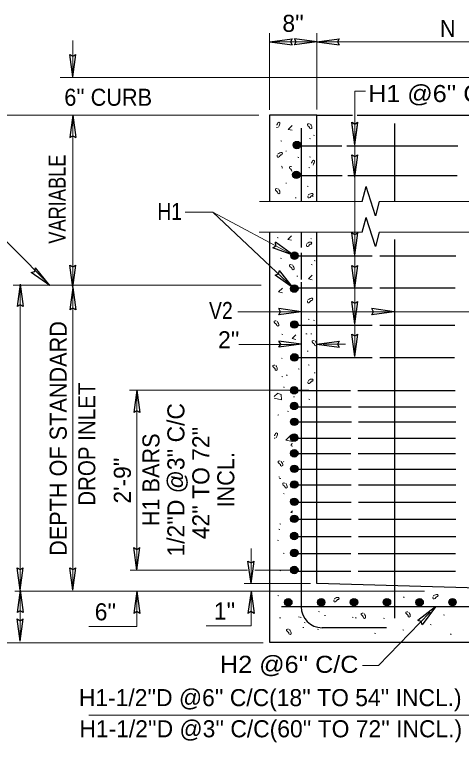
# Model space of a CAD drawing. Extents: x 472 to 851, y 139 to 417.
# Drawn here: x 598.7 to 632.8, y 177.4 to 232.9 of the extents above; entities that cross this region are included whole.
import ezdxf
from ezdxf.enums import TextEntityAlignment as Align

# ---------------------------------------------------------------- set-up
doc = ezdxf.new("R2010")
doc.units = 0
doc.header["$LTSCALE"] = 0.52
doc.layers.add('1', color=7, linetype='Continuous', lineweight=25)

msp = doc.modelspace()

# ---------------------------------------------------------------- hatches: boundary and pattern name
at = {"layer": '1'}
for points in [[(619.9485, 222.9504, 1), (620.5143, 222.9504, 1)], [(619.9088, 220.6873, 1), (620.4747, 220.6873, 1)], [(620.3281, 214.5203, 1), (619.7622, 214.5203, 1)], [(620.3159, 212.0124, 1), (619.7501, 212.0124, 1)], [(620.3241, 209.2738, 1), (619.7582, 209.2738, 1)], [(620.324, 206.7656, 1), (619.7582, 206.7656, 1)], [(620.3078, 204.2625, 1), (619.7419, 204.2625, 1)], [(620.3078, 203.0685, 1), (619.742, 203.0685, 1)], [(620.3159, 201.8596, 1), (619.7501, 201.8596, 1)], [(620.3078, 200.6532, 1), (619.7419, 200.6532, 1)], [(620.3159, 199.4527, 1), (619.7501, 199.4527, 1)], [(620.3159, 198.2712, 1), (619.7501, 198.2712, 1)], [(620.3159, 197.0743, 1), (619.7501, 197.0743, 1)], [(620.3159, 195.763, 1), (619.7501, 195.763, 1)], [(620.3159, 194.4572, 1), (619.7501, 194.4572, 1)], [(620.3078, 193.1538, 1), (619.7419, 193.1538, 1)], [(620.3159, 191.8641, 1), (619.7501, 191.8641, 1)], [(620.3159, 190.5615, 1), (619.7501, 190.5615, 1)], [(619.8586, 188.0979, 1), (619.2927, 188.0979, 1)], [(622.3691, 188.0979, 1), (621.8032, 188.0979, 1)], [(624.8617, 188.1061, 1), (624.2958, 188.1061, 1)], [(627.3722, 188.1082, 1), (626.8063, 188.1082, 1)], [(629.8625, 188.0979, 1), (629.2967, 188.0979, 1)], [(631.7996, 188.106, 1), (632.3654, 188.106, 1)]]:
    msp.add_hatch(color=256, dxfattribs=at).paths.add_polyline_path(points)

# ---------------------------------------------------------------- linework, layer by layer
at = {"layer": '1', "lineweight": 13}
for p, q in [((618.1572, 225.639), (618.1572, 231.4787)), ((621.7572, 225.6637), (621.7572, 231.4787)), ((603.1611, 228.1621), (603.1611, 230.9341)), ((602.207, 228.1079), (642.0039, 228.1079)), ((584.9231, 225.2253), (617.3437, 225.2253)), ((618.6893, 224.2887), (618.744, 224.2996)), ((625.215, 218.6619), (617.3882, 218.6619)), ((626.5007, 218.6619), (637.7773, 218.6619)), ((613.8243, 217.8367), (619.9761, 212.0491)), ((625.215, 216.3078), (617.3667, 216.3078)), ((626.5007, 216.3078), (637.7773, 216.3078)), ((617.5001, 212.2829), (598.6148, 212.2829)), ((615.7218, 210.2491), (636.1207, 210.2491)), ((620.1146, 207.761), (615.8093, 207.761)), ((623.9243, 207.7727), (622.2262, 207.7727)), ((621.1337, 204.2616), (607.471, 204.2616)), ((608.0367, 190.5616), (608.0367, 204.2616)), ((618.7787, 204.05), (618.5114, 203.7932)), ((618.5114, 200.6118), (618.5661, 200.6227)), ((619.8916, 200.7813), (619.7946, 200.8137)), ((616.738, 189.5306), (616.738, 192.199)), ((616.4809, 190.5616), (607.5292, 190.5616)), ((620.0467, 190.5616), (617.0331, 190.5616)), ((621.2572, 189.5306), (616.2068, 189.5306)), ((598.7382, 188.96), (629.9478, 188.96)), ((608.0367, 186.255), (608.0367, 188.96)), ((616.738, 186.3182), (616.738, 188.96)), ((604.3827, 186.255), (608.0367, 186.255)), ((616.738, 186.3182), (613.3202, 186.3182)), ((585.4032, 185.0098), (617.6672, 185.0098)), ((604.3898, 179.4914), (635.8762, 179.4914))]:
    msp.add_line(p, q, dxfattribs=at)
at = {"layer": '1'}
for p, q in [((618.1691, 230.8131), (619.8721, 231.0471)), ((618.1691, 230.8131), (619.8721, 230.5791)), ((621.7569, 230.8148), (620.0539, 231.0487)), ((621.7569, 230.8148), (620.0539, 230.5807)), ((621.7576, 230.8131), (623.4606, 231.0471)), ((621.7576, 230.8131), (623.4606, 230.5791)), ((603.1611, 228.1621), (602.9271, 229.8651)), ((603.1611, 228.1621), (603.3951, 229.8651)), ((603.1611, 225.2384), (602.9271, 223.5354)), ((603.1611, 225.2384), (603.3951, 223.5354)), ((621.7572, 225.2253), (624.4706, 225.2253)), ((624.6439, 223.002), (624.4099, 224.705)), ((624.6439, 223.002), (624.8779, 224.705)), ((624.8266, 225.2253), (641.9379, 225.2253)), ((620.5572, 224.2493), (620.5572, 218.6619)), ((624.6439, 222.9623), (624.4099, 224.6653)), ((624.6439, 222.9623), (624.8779, 224.6653)), ((627.6572, 224.5972), (627.6572, 218.6619)), ((620.2614, 222.9027), (623.6517, 222.9027)), ((624.0433, 222.9027), (632.4889, 222.9027)), ((624.6439, 220.5007), (624.4099, 222.2037)), ((624.6439, 220.5007), (624.8779, 222.2037)), ((620.2217, 220.6397), (623.6872, 220.6397)), ((624.1145, 220.6397), (632.4493, 220.6397)), ((625.215, 218.6619), (625.5175, 219.7956)), ((625.215, 216.3078), (625.5175, 217.4415)), ((620.5572, 216.3078), (620.5572, 215.1387)), ((621.7572, 189.5306), (621.7572, 216.3078)), ((624.6439, 214.5624), (624.4099, 216.2654)), ((624.6439, 214.5624), (624.8779, 216.2654)), ((620.0037, 214.5327), (618.6124, 215.5422)), ((627.6572, 215.7537), (627.6572, 186.881)), ((620.0037, 214.5327), (618.3917, 215.1295)), ((620.5477, 214.7384), (620.5477, 212.7098)), ((620.1027, 214.5015), (625.96, 214.5015)), ((626.5552, 214.5015), (632.3302, 214.5015)), ((603.1611, 212.1004), (602.9271, 213.8034)), ((603.1611, 212.1004), (603.3951, 213.8034)), ((624.6439, 212.0624), (624.4099, 213.7654)), ((624.6439, 212.0624), (624.8779, 213.7654)), ((601.403, 212.246), (600.0022, 213.2423)), ((601.403, 212.246), (600.3228, 213.5832)), ((619.9764, 212.0499), (618.8964, 213.3872)), ((619.9764, 212.0499), (618.5757, 213.0464)), ((620.5572, 212.4958), (620.5572, 187.76)), ((599.1484, 212.3457), (598.9144, 210.6427)), ((599.1484, 212.3457), (599.3824, 210.6427)), ((603.1594, 212.0998), (602.9254, 210.3967)), ((603.1594, 212.0998), (603.3934, 210.3967)), ((620.063, 212.0796), (625.96, 212.0796)), ((626.5552, 212.0796), (632.2905, 212.0796)), ((624.6439, 209.3332), (624.4099, 211.0362)), ((624.6439, 209.3332), (624.8779, 211.0362)), ((620.5569, 210.2499), (618.8539, 210.4839)), ((627.6391, 210.2499), (625.9361, 210.4839)), ((620.5569, 210.2499), (618.8539, 210.0159)), ((627.6391, 210.2499), (625.9361, 210.0159)), ((620.0232, 209.221), (625.96, 209.221)), ((626.5552, 209.221), (632.2507, 209.221)), ((624.6439, 206.8332), (624.4099, 208.5362)), ((624.6439, 206.8332), (624.8779, 208.5362)), ((620.5686, 207.7735), (618.8656, 208.0075)), ((620.5686, 207.7735), (618.8656, 207.5395)), ((621.7459, 207.7718), (623.4489, 208.0058)), ((621.7459, 207.7718), (623.4489, 207.5378)), ((620.0034, 206.7594), (625.96, 206.7594)), ((626.5552, 206.7594), (632.2309, 206.7594)), ((608.0358, 204.2612), (607.8018, 202.5582)), ((608.0358, 204.2612), (608.2698, 202.5582)), ((620.0629, 204.2382), (624.3272, 204.2382)), ((624.8748, 204.2382), (632.2904, 204.2382)), ((620.1026, 203.0074), (624.3668, 203.0074)), ((624.9145, 203.0074), (632.3301, 203.0074)), ((620.1224, 201.8561), (624.3867, 201.8561)), ((624.9343, 201.8561), (632.3499, 201.8561)), ((620.0828, 200.6055), (624.347, 200.6055)), ((624.8947, 200.6055), (632.3102, 200.6055)), ((620.0828, 199.4342), (624.347, 199.4342)), ((624.8947, 199.4342), (632.3102, 199.4342)), ((620.1026, 198.2431), (624.3668, 198.2431)), ((624.9145, 198.2431), (632.3301, 198.2431)), ((620.1026, 197.052), (624.3668, 197.052)), ((624.9145, 197.052), (632.3301, 197.052)), ((620.1026, 195.722), (624.3668, 195.722)), ((624.9145, 195.722), (632.3301, 195.722)), ((620.1026, 194.4316), (624.3668, 194.4316)), ((624.9145, 194.4316), (632.3301, 194.4316)), ((620.1026, 193.1214), (624.3668, 193.1214)), ((624.9145, 193.1214), (632.3301, 193.1214)), ((608.0375, 190.5619), (607.8035, 192.2649)), ((608.0375, 190.5619), (608.2715, 192.2649)), ((620.0828, 191.8311), (624.347, 191.8311)), ((624.8947, 191.8311), (632.3102, 191.8311)), ((616.7388, 189.5309), (616.5048, 191.2339)), ((616.7388, 189.5309), (616.9728, 191.2339)), ((599.1501, 189.0251), (598.9161, 190.7281)), ((599.1501, 189.0251), (599.3841, 190.7281)), ((603.1611, 189.0251), (602.9271, 190.7281)), ((603.1611, 189.0251), (603.3951, 190.7281)), ((620.0828, 190.4812), (624.347, 190.4812)), ((624.8947, 190.4812), (632.3102, 190.4812)), ((635.5087, 189.1418), (621.7572, 189.5306)), ((599.1484, 189.0244), (598.9144, 187.3214)), ((599.1484, 189.0244), (599.3824, 187.3214)), ((608.0358, 188.9597), (607.8018, 187.2567)), ((608.0358, 188.9597), (608.2698, 187.2567)), ((616.7372, 188.9597), (616.5032, 187.2567)), ((616.7372, 188.9597), (616.9712, 187.2567)), ((639.2974, 187.76), (619.0572, 187.76)), ((630.8025, 187.7553), (629.4368, 186.7113)), ((630.8025, 187.7553), (629.769, 186.3817)), ((599.1501, 185.1251), (598.9161, 186.8281)), ((599.1501, 185.1251), (599.3841, 186.8281)), ((627.0698, 186.16), (622.1572, 186.16))]:
    msp.add_line(p, q, dxfattribs=at)
at = {"layer": '1', "lineweight": 13}
for points in [[(618.1572, 230.8139), (621.7572, 230.8139), (641.9379, 230.8139), (646.0854, 230.8139)], [(624.6431, 206.9977), (624.6431, 227.0485), (625.4457, 227.0485)], [(603.1603, 189.0247), (603.1603, 212.1001), (603.1603, 225.2253)], [(618.822, 224.3152), (618.8688, 224.4087), (618.9155, 224.4869), (618.9312, 224.5648), (618.9312, 224.6431), (618.8532, 224.6896), (618.7752, 224.6428), (618.7593, 224.5648), (618.6972, 224.5026), (618.6893, 224.4967)], [(619.8674, 224.4358), (619.567, 224.1472), (619.8674, 224.0844)], [(621.2642, 224.5509), (621.3111, 224.4572), (621.3579, 224.3794), (621.3737, 224.3014), (621.3736, 224.2232), (621.2956, 224.1766), (621.2178, 224.2232), (621.2019, 224.3014), (621.1396, 224.3636), (621.0772, 224.4106), (621.0304, 224.4729), (621.0306, 224.5507), (621.1086, 224.5821), (621.1862, 224.5666)], [(621.0613, 224.5856), (621.1347, 224.5669), (621.1367, 224.5648)], [(621.5008, 223.7061), (621.5742, 223.6874), (621.5762, 223.6852)], [(619.0105, 223.2663), (619.0838, 223.2477), (619.0858, 223.2455)], [(621.1895, 223.4496), (621.2628, 223.4309), (621.2648, 223.4287)], [(619.3883, 222.4892), (619.4249, 222.4986), (619.426, 222.4996)], [(618.7549, 222.2657), (618.8486, 222.3126), (618.9264, 222.3594), (619.0044, 222.3752), (619.0826, 222.3751), (619.1292, 222.2971), (619.0826, 222.2192), (619.0044, 222.2034), (618.9422, 222.1411), (618.8953, 222.0787), (618.8329, 222.0319), (618.7551, 222.0321), (618.7237, 222.1101), (618.7392, 222.1877)], [(620.2922, 222.0203), (620.3656, 222.0017), (620.3676, 221.9995)], [(621.1895, 222.057), (621.2628, 222.0383), (621.2648, 222.0362)], [(621.4588, 221.4202), (621.5057, 221.5137), (621.5523, 221.5918), (621.568, 221.6697), (621.568, 221.748), (621.49, 221.7945), (621.412, 221.7477), (621.3962, 221.6697), (621.334, 221.6075), (621.3262, 221.6016)], [(619.0251, 221.3438), (619.0984, 221.3251), (619.1004, 221.3229)], [(619.0912, 221.2056), (619.1645, 221.2246), (619.1667, 221.2266)], [(619.8674, 220.9551), (619.8457, 220.9681), (619.8299, 221.0462), (619.7676, 221.1084), (619.7052, 221.1554), (619.6584, 221.2177), (619.6586, 221.2956), (619.7366, 221.3269), (619.8143, 221.3114)], [(621.1346, 221.2324), (621.2079, 221.2138), (621.2099, 221.2116)], [(619.3768, 220.0597), (619.4501, 220.0411), (619.4521, 220.0389)], [(621.0247, 219.8215), (621.0981, 219.8028), (621.1001, 219.8007)], [(618.8288, 219.6036), (618.8757, 219.5099), (618.9225, 219.4321), (618.9383, 219.3541), (618.9382, 219.2759), (618.8602, 219.2292), (618.7823, 219.2759), (618.7665, 219.3541), (618.7042, 219.4162), (618.6418, 219.4632), (618.595, 219.5256), (618.5952, 219.6034), (618.6732, 219.6347), (618.7508, 219.6192)], [(621.0987, 219.1508), (621.1924, 219.1977), (621.2703, 219.2445), (621.3483, 219.2603), (621.4264, 219.2602), (621.4731, 219.1822), (621.4264, 219.1043), (621.3483, 219.0885), (621.2861, 219.0262), (621.2391, 218.9638), (621.1767, 218.917), (621.0989, 218.9172), (621.0676, 218.9952), (621.0831, 219.0728)], [(620.0908, 218.942), (620.1642, 218.9233), (620.1662, 218.9212)], [(621.3909, 219.0519), (621.4642, 219.0332), (621.4662, 219.0311)], [(595.8951, 213.1097), (595.8951, 217.8075), (601.3294, 212.3379)], [(620.0037, 214.5318), (613.8243, 217.8367), (611.7315, 217.8367)], [(618.7175, 215.9003), (618.7908, 215.8817), (618.7928, 215.8795)], [(619.8308, 216.0437), (619.5304, 215.7552), (619.8308, 215.6923)], [(621.2811, 215.8271), (621.3544, 215.8084), (621.3564, 215.8063)], [(620.9889, 215.4495), (621.0826, 215.4963), (621.1604, 215.5432), (621.2384, 215.559), (621.3166, 215.5588), (621.3632, 215.4808), (621.3166, 215.403), (621.2384, 215.3872), (621.1762, 215.3248), (621.1292, 215.2625), (621.0669, 215.2157), (620.9891, 215.2158), (620.9578, 215.2938), (620.9733, 215.3715)], [(618.9738, 214.3245), (619.0472, 214.3058), (619.0492, 214.3037)], [(619.9092, 213.8135), (619.9561, 213.7198), (620.0029, 213.642), (620.0187, 213.564), (620.0186, 213.4858), (619.9406, 213.4392), (619.8628, 213.4858), (619.8469, 213.564), (619.7846, 213.6262), (619.7223, 213.6732), (619.6754, 213.7355), (619.6756, 213.8133), (619.7536, 213.8447), (619.8312, 213.8292)], [(621.3177, 213.8482), (621.391, 213.8295), (621.393, 213.8273)], [(621.5374, 214.1413), (621.6107, 214.1227), (621.6128, 214.1205)], [(620.219, 212.9686), (620.2923, 212.9499), (620.2943, 212.9477)], [(621.4056, 213.0387), (621.1052, 212.7501), (621.4056, 212.6873)], [(599.1492, 185.1248), (599.1492, 189.0247), (599.1492, 212.346)], [(619.135, 212.0493), (618.8346, 211.7607), (619.135, 211.6978)], [(621.0622, 211.1619), (621.1558, 211.2087), (621.2337, 211.2556), (621.3117, 211.2714), (621.3898, 211.2712), (621.4365, 211.1933), (621.3898, 211.1154), (621.3117, 211.0996), (621.2495, 211.0373), (621.2025, 210.9749), (621.1402, 210.9281), (621.0623, 210.9282), (621.031, 211.0062), (621.0465, 211.0839)], [(618.7373, 209.5258), (618.7842, 209.4322), (618.831, 209.3543), (618.8468, 209.2763), (618.8467, 209.1982), (618.7687, 209.1515), (618.6908, 209.1982), (618.675, 209.2763), (618.6127, 209.3385), (618.5503, 209.3855), (618.5035, 209.4478), (618.5037, 209.5257), (618.5817, 209.557), (618.6593, 209.5415)], [(621.0979, 209.6704), (621.1712, 209.6517), (621.1732, 209.6496)], [(621.5007, 209.5971), (621.5741, 209.5784), (621.5761, 209.5762)], [(619.0838, 208.5343), (619.1571, 208.5157), (619.1591, 208.5135)], [(620.1604, 208.4945), (619.86, 208.2059), (620.1604, 208.1431)], [(620.9148, 208.571), (620.9882, 208.5523), (620.9902, 208.5502)], [(621.2811, 208.571), (621.3544, 208.5523), (621.3564, 208.5502)], [(621.6305, 208.0233), (621.6773, 207.9297), (621.7242, 207.8518), (621.74, 207.7738), (621.7398, 207.6957), (621.6618, 207.649), (621.584, 207.6957), (621.5682, 207.7738), (621.5058, 207.836), (621.4435, 207.883), (621.3967, 207.9453), (621.3968, 208.0232), (621.4748, 208.0545), (621.5525, 208.039)], [(621.0247, 207.2517), (621.098, 207.2331), (621.1, 207.2309)], [(619.0471, 206.702), (619.1204, 206.6833), (619.1224, 206.6812)], [(618.6275, 206.1543), (618.6743, 206.0607), (618.7212, 205.9828), (618.737, 205.9048), (618.7368, 205.8267), (618.6588, 205.78), (618.581, 205.8267), (618.5652, 205.9048), (618.5028, 205.967), (618.4405, 206.014), (618.3937, 206.0763), (618.3938, 206.1542), (618.4718, 206.1855), (618.5495, 206.17)], [(620.3288, 205.8958), (620.4022, 205.8772), (620.4042, 205.875)], [(621.0979, 206.189), (621.1712, 206.1703), (621.1732, 206.1682)], [(619.0838, 205.3095), (619.1571, 205.2908), (619.1591, 205.2887)], [(619.4133, 205.4194), (619.4867, 205.4007), (619.4887, 205.3986)], [(621.5374, 205.6027), (621.6107, 205.584), (621.6128, 205.5818)], [(621.0987, 205.0052), (621.1924, 205.0521), (621.2703, 205.0989), (621.3483, 205.1147), (621.4264, 205.1146), (621.4731, 205.0366), (621.4264, 204.9587), (621.3483, 204.9429), (621.2861, 204.8806), (621.2391, 204.8183), (621.1767, 204.7714), (621.0989, 204.7716), (621.0676, 204.8496), (621.0831, 204.9272)], [(619.1988, 204.505), (619.2722, 204.4863), (619.2742, 204.4842)], [(618.5114, 203.6498), (619.0596, 203.5352), (619.0282, 203.9408), (618.7944, 204.0188)], [(619.9627, 203.7703), (620.036, 203.7517), (620.038, 203.7495)], [(619.8916, 203.1898), (619.7663, 203.0693), (619.8916, 203.0431)], [(621.1346, 203.5871), (621.2079, 203.5684), (621.2099, 203.5662)], [(619.5214, 202.6627), (619.5947, 202.6441), (619.5967, 202.6419)], [(618.8473, 202.3793), (618.7741, 202.3605), (618.7719, 202.3585)], [(618.6441, 200.6383), (618.6909, 200.7318), (618.7376, 200.81), (618.7532, 200.8878), (618.7532, 200.9662), (618.6753, 201.0127), (618.5973, 200.9658), (618.5814, 200.8878), (618.5192, 200.8257), (618.5114, 200.8197)], [(619.7789, 200.8448), (619.3891, 200.4703), (619.8916, 200.3652)], [(619.8916, 200.2157), (619.8341, 200.1725), (619.7874, 200.1103), (619.7874, 200.0322), (619.8654, 200.001), (619.8916, 200.0062)], [(619.0401, 198.843), (619.0869, 198.7493), (619.1337, 198.6715), (619.1496, 198.5935), (619.1494, 198.5153), (619.0714, 198.4687), (618.9936, 198.5153), (618.9778, 198.5935), (618.9154, 198.6557), (618.8531, 198.7027), (618.8062, 198.765), (618.8064, 198.8428), (618.8844, 198.8742), (618.9621, 198.8587)], [(619.2104, 198.8123), (619.247, 198.8217), (619.2481, 198.8227)], [(618.8472, 197.6668), (618.9205, 197.6482), (618.9225, 197.646)], [(618.9132, 197.5287), (618.9866, 197.5477), (618.9887, 197.5497)], [(619.3834, 197.1726), (619.4303, 197.0789), (619.4771, 197.0011), (619.4929, 196.9231), (619.4928, 196.8449), (619.4148, 196.7982), (619.3369, 196.8449), (619.3211, 196.9231), (619.2587, 196.9852), (619.1964, 197.0323), (619.1496, 197.0946), (619.1497, 197.1724), (619.2278, 197.2037), (619.3054, 197.1882)], [(619.1988, 196.3828), (619.2722, 196.3642), (619.2742, 196.362)], [(619.8916, 195.0676), (619.7663, 194.9472), (619.8916, 194.9209)], [(618.8448, 193.6662), (618.9182, 193.6475), (618.9202, 193.6453)], [(618.9277, 194.0807), (619.0011, 194.0621), (619.0031, 194.0599)], [(618.762, 192.837), (618.8353, 192.8183), (618.8373, 192.8162)], [(619.8916, 192.0936), (619.8341, 192.0503), (619.7874, 191.9882), (619.7874, 191.91), (619.8302, 191.8929)], [(619.1763, 191.842), (619.2497, 191.8233), (619.2517, 191.8212)], [(618.9277, 190.5154), (619.0011, 190.4967), (619.0031, 190.4946)], [(630.6205, 188.5876), (630.7142, 188.6344), (630.792, 188.6813), (630.87, 188.6971), (630.9482, 188.6969), (630.9948, 188.6189), (630.9482, 188.5411), (630.87, 188.5252), (630.8078, 188.4629), (630.7608, 188.4006), (630.6985, 188.3537), (630.6207, 188.3539), (630.5893, 188.4319), (630.6048, 188.5096)], [(618.7716, 188.609), (618.8449, 188.5903), (618.8469, 188.5882)], [(623.0763, 188.3677), (623.17, 188.4145), (623.2478, 188.4613), (623.3258, 188.4772), (623.404, 188.477), (623.4507, 188.399), (623.404, 188.3212), (623.3258, 188.3053), (623.2637, 188.243), (623.2167, 188.1807), (623.1543, 188.1338), (623.0765, 188.134), (623.0452, 188.212), (623.0607, 188.2897)], [(628.33, 188.499), (628.4033, 188.4803), (628.4053, 188.4782)], [(620.3463, 186.9965), (620.4197, 186.9778), (620.4217, 186.9757)], [(621.8844, 187.3996), (621.9578, 187.3809), (621.9597, 187.3787)], [(622.3239, 187.1064), (622.3972, 187.0877), (622.3992, 187.0856)], [(625.3542, 187.2478), (625.401, 187.1542), (625.4478, 187.0763), (625.4637, 186.9983), (625.4635, 186.9202), (625.3855, 186.8735), (625.3077, 186.9202), (625.2918, 186.9983), (625.2295, 187.0605), (625.1672, 187.1075), (625.1203, 187.1698), (625.1205, 187.2477), (625.1985, 187.279), (625.2762, 187.2635)], [(630.3944, 187.3406), (626.4405, 183.2828), (625.2403, 183.2828)], [(628.7587, 187.3513), (628.8056, 187.2577), (628.8524, 187.1798), (628.8682, 187.1018), (628.8681, 187.0237), (628.7901, 186.977), (628.7122, 187.0237), (628.6964, 187.1018), (628.6341, 187.164), (628.5717, 187.211), (628.5249, 187.2733), (628.5251, 187.3512), (628.6031, 187.3825), (628.6807, 187.367)], [(631.4062, 187.1431), (631.4796, 187.1244), (631.4816, 187.1222)], [(618.918, 186.9232), (618.9913, 186.9046), (618.9933, 186.9024)], [(620.4928, 186.9598), (620.5662, 186.9412), (620.5682, 186.939)], [(620.7858, 186.5567), (620.8591, 186.5381), (620.8611, 186.5359)], [(624.448, 186.9598), (624.5213, 186.9412), (624.5233, 186.939)], [(624.6677, 186.9232), (624.7411, 186.9046), (624.7431, 186.9024)], [(626.8284, 186.8866), (626.9017, 186.8679), (626.9037, 186.8657)], [(619.6764, 186.032), (619.7233, 185.9383), (619.7701, 185.8605), (619.7859, 185.7825), (619.7858, 185.7043), (619.7078, 185.6577), (619.6299, 185.7043), (619.6141, 185.7825), (619.5517, 185.8447), (619.4894, 185.8917), (619.4426, 185.954), (619.4427, 186.0318), (619.5208, 186.0632), (619.5984, 186.0477)], [(620.6759, 186.1902), (620.7492, 186.1716), (620.7513, 186.1694)], [(621.8112, 186.0437), (621.8845, 186.025), (621.8865, 186.0228)], [(628.2933, 186.0071), (628.3667, 185.9884), (628.3687, 185.9862)], [(630.3808, 186.4102), (630.4542, 186.3915), (630.4562, 186.3893)], [(626.1326, 185.7505), (626.2059, 185.7318), (626.2079, 185.7297)], [(631.9189, 185.6772), (631.9923, 185.6586), (631.9942, 185.6564)]]:
    msp.add_lwpolyline(points, dxfattribs=at)
at = {"layer": '1'}
for points in [[(619.8721, 231.0471), (619.7403, 230.8107), (619.8721, 230.5791)], [(620.0539, 230.5807), (620.1857, 230.8172), (620.0539, 231.0487)], [(623.4606, 231.0471), (623.3288, 230.8107), (623.4606, 230.5791)], [(602.9271, 229.8651), (603.1635, 229.7333), (603.3951, 229.8651)], [(621.7572, 218.6619), (621.7572, 225.2253), (618.1572, 225.2253), (618.1572, 218.6619)], [(624.4099, 224.705), (624.6463, 224.5733), (624.8779, 224.705)], [(624.4099, 224.6653), (624.6463, 224.5336), (624.8779, 224.6653)], [(602.9271, 223.5354), (603.1635, 223.6672), (603.3951, 223.5354)], [(624.4099, 222.2037), (624.6463, 222.0719), (624.8779, 222.2037)], [(626.5007, 218.6619), (626.2076, 217.5633), (625.5175, 219.7956)], [(626.5007, 216.3078), (626.2076, 215.2092), (625.5175, 217.4415)], [(618.1572, 216.3078), (618.1572, 185.06), (638.8383, 185.06)], [(624.4099, 216.2654), (624.6463, 216.1337), (624.8779, 216.2654)], [(618.3917, 215.1295), (618.6193, 215.2758), (618.6124, 215.5422)], [(602.9271, 213.8034), (603.1635, 213.6717), (603.3951, 213.8034)], [(624.4099, 213.7654), (624.6463, 213.6337), (624.8779, 213.7654)], [(600.0022, 213.2423), (600.2601, 213.3243), (600.3228, 213.5832)], [(618.5757, 213.0464), (618.8337, 213.1283), (618.8964, 213.3872)], [(624.4099, 211.0362), (624.6463, 210.9045), (624.8779, 211.0362)], [(599.3824, 210.6427), (599.146, 210.7744), (598.9144, 210.6427)], [(603.3934, 210.3967), (603.157, 210.5285), (602.9254, 210.3967)], [(618.8539, 210.0159), (618.9857, 210.2523), (618.8539, 210.4839)], [(625.9361, 210.0159), (626.0678, 210.2523), (625.9361, 210.4839)], [(624.4099, 208.5362), (624.6463, 208.4045), (624.8779, 208.5362)], [(618.8656, 207.5395), (618.9973, 207.7759), (618.8656, 208.0075)], [(623.4489, 208.0058), (623.3172, 207.7694), (623.4489, 207.5378)], [(608.2698, 202.5582), (608.0334, 202.69), (607.8018, 202.5582)], [(607.8035, 192.2649), (608.0399, 192.1332), (608.2715, 192.2649)], [(616.5048, 191.2339), (616.7412, 191.1022), (616.9728, 191.2339)], [(598.9161, 190.7281), (599.1525, 190.5963), (599.3841, 190.7281)], [(602.9271, 190.7281), (603.1635, 190.5963), (603.3951, 190.7281)], [(599.3824, 187.3214), (599.146, 187.4532), (598.9144, 187.3214)], [(608.2698, 187.2567), (608.0334, 187.3884), (607.8018, 187.2567)], [(616.9712, 187.2567), (616.7347, 187.3884), (616.5032, 187.2567)], [(598.9161, 186.8281), (599.1525, 186.6963), (599.3841, 186.8281)], [(629.769, 186.3817), (629.694, 186.6418), (629.4368, 186.7113)]]:
    msp.add_lwpolyline(points, dxfattribs=at)
for centre in [(620.2314, 222.9504), (620.1917, 220.6873), (620.0452, 214.5203), (620.033, 212.0124), (620.0412, 209.2738), (620.0411, 206.7656), (620.0248, 204.2625), (620.0249, 203.0685), (620.033, 201.8596), (620.0248, 200.6532), (620.033, 199.4527), (620.033, 198.2712), (620.033, 197.0743), (620.033, 195.763), (620.033, 194.4572), (620.0248, 193.1538), (620.033, 191.8641), (620.033, 190.5615), (619.5757, 188.0979), (622.0862, 188.0979), (624.5788, 188.1061), (627.0892, 188.1082), (629.5796, 188.0979), (632.0825, 188.106)]:
    msp.add_circle(centre, 0.2829, dxfattribs=at)
msp.add_arc((622.1572, 187.76), 1.6, 180, 270, dxfattribs=at)

# ---------------------------------------------------------------- texts
for s, p in [("8''", (619.1286, 231.5799)), ("2''", (614.2273, 207.4612)), ("H1-1/2''D @6'' C/C(18'' TO 54'' INCL.)", (603.6265, 180.1842)), ("H1-1/2''D @3'' C/C(60'' TO 72'' INCL.)", (603.6666, 177.8091))]:
    msp.add_text(s, height=1.3, dxfattribs=at).set_placement(p)
for s, width, p in [('N', 0.95, (631.1282, 231.1809)), ("H1 @6'' C/C", 1.1, (625.6615, 226.2304)), ("6'' CURB", 0.95, (602.513, 225.9471)), ('H1', 0.85, (609.5961, 217.2482)), ('V2', 0.85, (613.5375, 209.6929)), ("H2 @6'' C/C", 1.1, (614.3805, 182.7233))]:
    msp.add_text(s, height=1.3, dxfattribs=dict(at, width=width)).set_placement(p)
for s, width, p in [('VARIABLE', 0.8, (602.614, 215.4307)), ('DEPTH OF STANDARD', 0.95, (602.6998, 191.6389)), ('DROP INLET', 0.9, (604.8739, 195.4586))]:
    msp.add_text(s, height=1.3, rotation=90, dxfattribs=dict(at, width=width)).set_placement(p)
for s, p in [("1/2''D @3'' C/C", (611.6644, 197.4377)), ("42'' TO 72'' ", (613.5644, 197.4377))]:
    msp.add_text(s, height=1.3, rotation=90, dxfattribs=at).set_placement(p, align=Align.CENTER)
at = {"layer": '1', "width": 0.95}
for s, p in [('H1 BARS', (609.7644, 197.4377)), ('INCL.', (615.4644, 197.4377))]:
    msp.add_text(s, height=1.3, rotation=90, dxfattribs=at).set_placement(p, align=Align.CENTER)
at = {"layer": '1'}
msp.add_text("2'-9''", height=1.3, rotation=90, dxfattribs=at).set_placement((607.5842, 195.6272))
for s, p in [("1''", (614.718, 186.7852)), ("6''", (605.6475, 186.725))]:
    msp.add_text(s, height=1.3, dxfattribs=at).set_placement(p, align=Align.CENTER)

doc.saveas('drawing.dxf')
